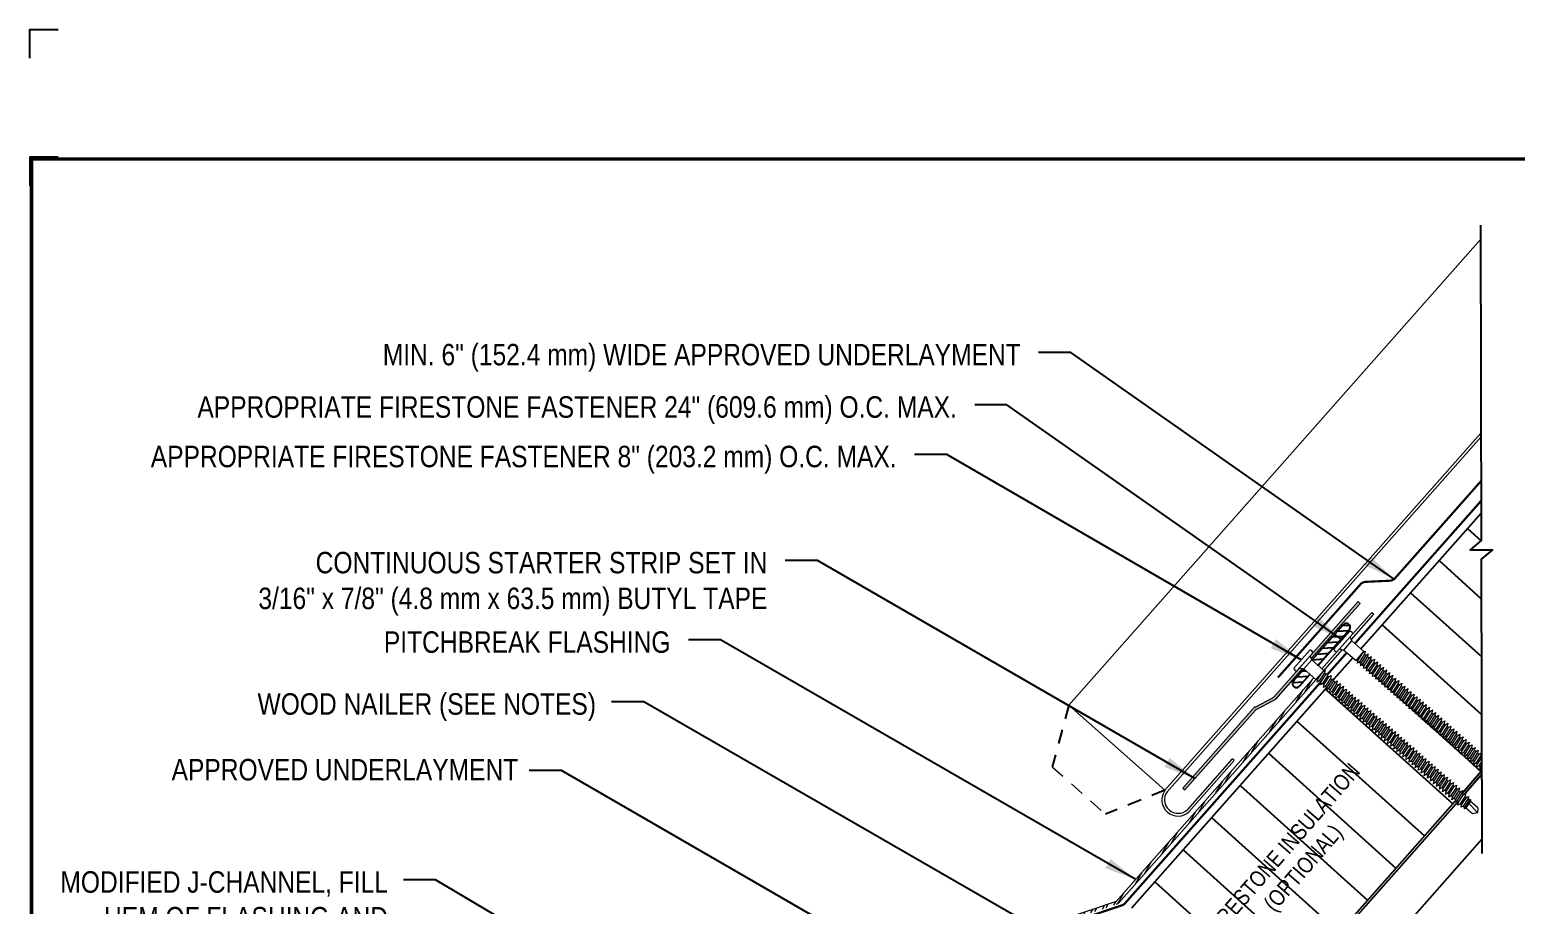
# Model space of a CAD drawing. Header units: inches. Extents: x 0 to 20, y 0 to 16.8.
# Drawn here: x 0 to 12.99, y 9.11 to 16.76 of the extents above; entities that cross this region are included whole.
import ezdxf
from ezdxf.enums import TextEntityAlignment as Align

# ---------------------------------------------------------------- set-up
doc = ezdxf.new("R2010")
doc.units = ezdxf.units.IN
doc.header["$MEASUREMENT"] = 0
doc.linetypes.add('HIDDEN', pattern=[0.375, 0.25, -0.125])
doc.linetypes.add('HIDDEN2', pattern=[0.1875, 0.125, -0.0625])
doc.layers.get('0').update_dxf_attribs({"linetype": 'CONTINUOUS'})
doc.layers.get('DEFPOINTS').update_dxf_attribs({"linetype": 'CONTINUOUS'})
doc.layers.add('FSBP-ACCESSORY-FIRESTONE', color=7, linetype='CONTINUOUS', lineweight=9)
doc.layers.add('FSBP-TRIMS', color=7, linetype='CONTINUOUS', lineweight=9)
for name, color, linetype in [('FSBP-ANNO-NOTE', 7, 'CONTINUOUS'), ('FSBP-INSULATION', 7, 'CONTINUOUS'), ('FSBP-SEALANTS', 1, 'CONTINUOUS'), ('FSBP-SUBSTRATE-GENERIC', 9, 'CONTINUOUS'), ('FSBP-TTLB-BORDER', 7, 'CONTINUOUS'), ('FSBP-TTLB-TEXT', 7, 'CONTINUOUS'), ('FSBP-UNDERLAYMENT', 7, 'HIDDEN'), ('FSBP-WALL-CURB', 9, 'CONTINUOUS'), ('FSBP-WOOD', 7, 'CONTINUOUS')]:
    doc.layers.add(name, color=color, linetype=linetype)
doc.styles.add('ARIAL', font='ARIAL.TTF')
doc.styles.add('ARIAL_BOLD', font='ariblk.TTF')
doc.styles.add('FSBP_ARIAL_NAR', font='ARIALN.TTF')
doc.styles.add('TXT', font='simplex.shx')
doc.dimstyles.new('STANDARD$7', dxfattribs={"dimscale": 1.5, "dimtxt": 0.2, "dimasz": 0.1, "dimexe": 0.1, "dimexo": 0.125, "dimgap": 0.09, "dimtad": 0, "dimdec": 3, "dimzin": 4, "dimdsep": 46, "dimtxsty": 'TXT', "dimcen": 0.09, "dimadec": 0, "dimazin": 0, "dimtfac": 1, "dimtdec": 3, "dimtofl": 0, "dimtmove": 2, "dimatfit": 3, "dimfxl": 0, "dimtolj": 1, "dimtzin": 4, "dimarcsym": 0})

# ---------------------------------------------------------------- blocks, each defined once
blk = doc.blocks.new('TTLB-UNACLAD_1')
at = {"layer": 'DEFPOINTS', "linetype": 'Continuous', "ltscale": 1.75}
blk.add_lwpolyline([(-0.016, 13.881), (-0.016, 14.131), (0.234, 14.131)], dxfattribs=at)
at = {"layer": 'DEFPOINTS', "color": 1}
blk.add_lwpolyline([(0.234, 13.016), (-0.016, 13.016), (-0.016, 12.766)], dxfattribs=at)
at = {"layer": 'FSBP-TTLB-BORDER', "const_width": 0.0312}
blk.add_lwpolyline([(20, 0), (20, 13), (0, 13), (0, 0)], dxfattribs=at)
at = {"layer": 'FSBP-TTLB-TEXT'}
for tag, height, style, p in [('MAXIMUM_WARRANTY', 0.188, 'ARIAL_BOLD', (18.04, 0.224)), ('ACCPT_SYSTEMS', 0.219, 'ARIAL', (12.494, -1.125))]:
    blk.add_attdef(tag, text='', height=height, dxfattribs=dict(at, style=style)).set_placement(p, align=Align.MIDDLE_LEFT)
for tag, height, style, p in [('DETAIL_DESCP_LINE_1', 0.219, 'ARIAL_BOLD', (10.331, -0.374)), ('ISSUE_REV_DATE', 0.219, 'ARIAL', (16.841, -0.728)), ('DETAIL_NUMBER', 0.438, 'ARIAL', (18.919, -0.893))]:
    blk.add_attdef(tag, text='', height=height, dxfattribs=dict(at, style=style)).set_placement(p, align=Align.MIDDLE_CENTER)

msp = doc.modelspace()

# ---------------------------------------------------------------- hatches: boundary and pattern name
at = {"layer": 'FSBP-INSULATION'}
h = msp.add_hatch(dxfattribs=at)
h.set_pattern_fill('ANSI31', color=256, scale=3, angle=93, style=0)
h.paths.add_polyline_path([(11.739, 10.636), (11.744, 10.659), (11.73, 10.671), (11.711, 10.658), (11.716, 10.682), (11.703, 10.694), (11.684, 10.681), (11.69, 10.706), (11.676, 10.718), (11.657, 10.705), (11.663, 10.729), (11.65, 10.741), (11.631, 10.728), (11.636, 10.753), (11.623, 10.764), (11.604, 10.752), (11.609, 10.776), (11.596, 10.788), (11.577, 10.775), (11.583, 10.8), (11.569, 10.811), (11.551, 10.799), (11.556, 10.823), (11.543, 10.835), (11.524, 10.822), (11.529, 10.846), (11.516, 10.858), (11.497, 10.845), (11.503, 10.87), (11.489, 10.882), (11.471, 10.869), (11.476, 10.893), (11.463, 10.905), (11.444, 10.892), (11.449, 10.917), (11.436, 10.928), (11.417, 10.916), (11.423, 10.94), (11.409, 10.952), (11.39, 10.939), (11.396, 10.963), (11.383, 10.975), (11.364, 10.962), (11.369, 10.987), (11.356, 10.999), (11.337, 10.986), (11.342, 11.01), (11.341, 11.011), (9.632, 9.079), (10.755, 8.085), (12.462, 10.014), (12.465, 10.028), (12.452, 10.04), (12.433, 10.027), (12.438, 10.052), (12.425, 10.064), (12.406, 10.051), (12.411, 10.075), (12.398, 10.087), (12.379, 10.074), (12.385, 10.099), (12.371, 10.11), (12.353, 10.098), (12.358, 10.122), (12.345, 10.134), (12.326, 10.121), (12.331, 10.145), (12.318, 10.157), (12.299, 10.144), (12.305, 10.169), (12.291, 10.181), (12.273, 10.168), (12.278, 10.192), (12.265, 10.204), (12.246, 10.191), (12.251, 10.216), (12.238, 10.227), (12.219, 10.215), (12.225, 10.239), (12.211, 10.251), (12.192, 10.238), (12.198, 10.263), (12.185, 10.274), (12.166, 10.262), (12.171, 10.286), (12.158, 10.298), (12.139, 10.285), (12.144, 10.309), (12.131, 10.321), (12.112, 10.308), (12.118, 10.333), (12.104, 10.345), (12.086, 10.332), (12.091, 10.356), (12.078, 10.368), (12.059, 10.355), (12.064, 10.38), (12.051, 10.391), (12.032, 10.379), (12.038, 10.403), (12.024, 10.415), (12.006, 10.402), (12.011, 10.426), (11.998, 10.438), (11.979, 10.425), (11.984, 10.45), (11.971, 10.462), (11.952, 10.449), (11.958, 10.473), (11.944, 10.485), (11.925, 10.472), (11.931, 10.497), (11.918, 10.508), (11.899, 10.496), (11.904, 10.52), (11.891, 10.532), (11.872, 10.519), (11.877, 10.544), (11.864, 10.555), (11.845, 10.543), (11.851, 10.567), (11.837, 10.579), (11.819, 10.566), (11.824, 10.59), (11.811, 10.602), (11.792, 10.589), (11.797, 10.614), (11.784, 10.626), (11.765, 10.613), (11.771, 10.637), (11.757, 10.649)])
h.paths.add_polyline_path([(12.008, 10.871), (12.013, 10.896), (12, 10.907), (11.981, 10.895), (11.987, 10.919), (11.973, 10.931), (11.955, 10.918), (11.96, 10.942), (11.947, 10.954), (11.928, 10.941), (11.933, 10.966), (11.92, 10.978), (11.901, 10.965), (11.907, 10.989), (11.893, 11.001), (11.875, 10.988), (11.88, 11.013), (11.867, 11.024), (11.848, 11.012), (11.853, 11.036), (11.84, 11.048), (11.821, 11.035), (11.827, 11.06), (11.813, 11.071), (11.794, 11.059), (11.8, 11.083), (11.787, 11.095), (11.768, 11.082), (11.773, 11.106), (11.76, 11.118), (11.741, 11.105), (11.746, 11.13), (11.733, 11.141), (11.714, 11.129), (11.72, 11.153), (11.706, 11.165), (11.688, 11.152), (11.693, 11.177), (11.68, 11.188), (11.661, 11.176), (11.666, 11.2), (11.653, 11.212), (11.634, 11.199), (11.64, 11.223), (11.626, 11.235), (11.608, 11.222), (11.613, 11.247), (11.596, 11.244), (11.569, 11.268), (11.403, 11.081), (11.399, 11.066), (11.413, 11.054), (11.432, 11.067), (11.426, 11.042), (11.44, 11.03), (11.458, 11.043), (11.453, 11.019), (11.466, 11.007), (11.485, 11.02), (11.48, 10.995), (11.493, 10.984), (11.512, 10.996), (11.506, 10.972), (11.52, 10.96), (11.538, 10.973), (11.533, 10.948), (11.546, 10.937), (11.565, 10.949), (11.56, 10.925), (11.573, 10.913), (11.592, 10.926), (11.586, 10.902), (11.6, 10.89), (11.619, 10.903), (11.613, 10.878), (11.626, 10.866), (11.645, 10.879), (11.64, 10.855), (11.653, 10.843), (11.672, 10.856), (11.666, 10.831), (11.68, 10.82), (11.699, 10.832), (11.693, 10.808), (11.707, 10.796), (11.725, 10.809), (11.72, 10.785), (11.733, 10.773), (11.752, 10.786), (11.747, 10.761), (11.76, 10.749), (11.779, 10.762), (11.773, 10.738), (11.786, 10.726), (11.806, 10.74), (11.801, 10.716), (11.814, 10.704), (11.833, 10.717), (11.828, 10.692), (11.841, 10.681), (11.86, 10.693), (11.854, 10.669), (11.868, 10.657), (11.887, 10.67), (11.881, 10.646), (11.894, 10.634), (11.913, 10.647), (11.908, 10.622), (11.921, 10.61), (11.94, 10.623), (11.934, 10.599), (11.948, 10.587), (11.967, 10.6), (11.961, 10.575), (11.975, 10.564), (11.993, 10.576), (11.988, 10.552), (12.001, 10.54), (12.02, 10.553), (12.015, 10.529), (12.028, 10.517), (12.047, 10.53), (12.041, 10.505), (12.055, 10.493), (12.073, 10.506), (12.068, 10.482), (12.081, 10.47), (12.1, 10.483), (12.095, 10.458), (12.108, 10.447), (12.127, 10.459), (12.121, 10.435), (12.135, 10.423), (12.154, 10.436), (12.148, 10.411), (12.161, 10.4), (12.18, 10.412), (12.175, 10.388), (12.188, 10.376), (12.207, 10.389), (12.201, 10.365), (12.215, 10.353), (12.234, 10.366), (12.228, 10.341), (12.242, 10.329), (12.26, 10.342), (12.255, 10.318), (12.268, 10.306), (12.287, 10.319), (12.282, 10.294), (12.295, 10.283), (12.314, 10.295), (12.308, 10.271), (12.322, 10.259), (12.34, 10.272), (12.335, 10.248), (12.348, 10.236), (12.367, 10.249), (12.362, 10.224), (12.375, 10.212), (12.394, 10.225), (12.388, 10.201), (12.402, 10.189), (12.421, 10.202), (12.415, 10.177), (12.428, 10.166), (12.447, 10.178), (12.442, 10.154), (12.455, 10.142), (12.474, 10.155), (12.468, 10.13), (12.482, 10.119), (12.501, 10.131), (12.495, 10.107), (12.509, 10.095), (12.527, 10.108), (12.522, 10.084), (12.523, 10.083), (12.694, 10.277), (12.694, 10.299), (12.677, 10.287), (12.682, 10.312), (12.669, 10.323), (12.65, 10.311), (12.655, 10.335), (12.642, 10.347), (12.623, 10.334), (12.629, 10.359), (12.615, 10.37), (12.596, 10.358), (12.602, 10.382), (12.589, 10.394), (12.57, 10.381), (12.575, 10.405), (12.562, 10.417), (12.543, 10.404), (12.549, 10.429), (12.535, 10.441), (12.516, 10.428), (12.522, 10.452), (12.508, 10.464), (12.49, 10.451), (12.495, 10.476), (12.482, 10.487), (12.463, 10.475), (12.468, 10.499), (12.455, 10.511), (12.436, 10.498), (12.442, 10.523), (12.428, 10.534), (12.41, 10.521), (12.415, 10.546), (12.402, 10.558), (12.383, 10.545), (12.388, 10.569), (12.375, 10.581), (12.356, 10.568), (12.362, 10.593), (12.348, 10.604), (12.329, 10.592), (12.335, 10.616), (12.322, 10.628), (12.303, 10.615), (12.308, 10.64), (12.295, 10.651), (12.276, 10.639), (12.282, 10.663), (12.268, 10.675), (12.249, 10.662), (12.255, 10.686), (12.241, 10.698), (12.223, 10.685), (12.228, 10.71), (12.215, 10.722), (12.196, 10.709), (12.201, 10.733), (12.188, 10.745), (12.169, 10.732), (12.175, 10.757), (12.161, 10.768), (12.143, 10.756), (12.148, 10.78), (12.135, 10.792), (12.116, 10.779), (12.121, 10.804), (12.108, 10.815), (12.089, 10.802), (12.094, 10.825), (12.08, 10.837), (12.061, 10.824), (12.067, 10.849), (12.054, 10.86), (12.035, 10.848), (12.04, 10.872), (12.027, 10.884)])
h.paths.add_polyline_path([(12.69, 12.132), (12.788, 12.213), (12.593, 12.213), (12.69, 12.294), (12.69, 12.535), (11.756, 11.48), (11.638, 11.347), (11.668, 11.321), (11.675, 11.327), (11.67, 11.302), (11.683, 11.29), (11.702, 11.303), (11.697, 11.279), (11.71, 11.267), (11.729, 11.28), (11.723, 11.255), (11.737, 11.244), (11.756, 11.256), (11.75, 11.232), (11.763, 11.22), (11.782, 11.233), (11.777, 11.208), (11.79, 11.197), (11.809, 11.209), (11.804, 11.185), (11.817, 11.173), (11.836, 11.186), (11.83, 11.162), (11.844, 11.15), (11.862, 11.163), (11.857, 11.138), (11.87, 11.126), (11.889, 11.139), (11.884, 11.115), (11.897, 11.103), (11.916, 11.116), (11.91, 11.091), (11.924, 11.08), (11.942, 11.092), (11.937, 11.068), (11.95, 11.056), (11.969, 11.069), (11.964, 11.044), (11.977, 11.033), (11.996, 11.046), (11.99, 11.021), (12.004, 11.009), (12.023, 11.022), (12.017, 10.998), (12.03, 10.986), (12.049, 10.999), (12.044, 10.974), (12.057, 10.963), (12.076, 10.975), (12.071, 10.951), (12.084, 10.939), (12.103, 10.952), (12.097, 10.927), (12.111, 10.916), (12.129, 10.928), (12.124, 10.904), (12.137, 10.893), (12.157, 10.907), (12.152, 10.882), (12.165, 10.87), (12.184, 10.883), (12.178, 10.859), (12.192, 10.847), (12.21, 10.86), (12.205, 10.835), (12.218, 10.824), (12.237, 10.836), (12.232, 10.812), (12.245, 10.8), (12.264, 10.813), (12.258, 10.788), (12.272, 10.777), (12.291, 10.79), (12.285, 10.765), (12.298, 10.753), (12.317, 10.766), (12.312, 10.742), (12.325, 10.73), (12.344, 10.743), (12.339, 10.718), (12.352, 10.707), (12.371, 10.719), (12.365, 10.695), (12.379, 10.683), (12.397, 10.696), (12.392, 10.671), (12.405, 10.66), (12.424, 10.672), (12.419, 10.648), (12.432, 10.636), (12.451, 10.649), (12.445, 10.625), (12.459, 10.613), (12.477, 10.626), (12.472, 10.601), (12.485, 10.589), (12.504, 10.602), (12.499, 10.578), (12.512, 10.566), (12.531, 10.579), (12.525, 10.554), (12.539, 10.543), (12.558, 10.555), (12.552, 10.531), (12.565, 10.519), (12.584, 10.532), (12.579, 10.507), (12.592, 10.496), (12.611, 10.509), (12.606, 10.484), (12.619, 10.472), (12.638, 10.485), (12.632, 10.461), (12.646, 10.449), (12.664, 10.462), (12.659, 10.437), (12.672, 10.426), (12.694, 10.44)])
h.paths.add_polyline_path([(10.226, 8.91), (11.523, 10.402), (11.894, 10.08), (10.597, 8.588)], flags=24)
at = {"layer": 'FSBP-SEALANTS'}
h = msp.add_hatch(dxfattribs=at)
h.set_pattern_fill('ANSI31', color=256, scale=0.375, angle=138.5, style=0)
edge = h.paths.add_edge_path()
edge.add_line((11.192, 11.123), (11.14, 11.17))
edge.add_line((11.14, 11.17), (11.048, 11.067))
edge.add_arc((11.075, 11.043), 0.0352, 138.5, 318.5)
edge.add_line((11.101, 11.02), (11.192, 11.123))
edge = h.paths.add_edge_path()
edge.add_line((11.21, 11.249), (11.262, 11.202))
edge.add_line((11.262, 11.202), (11.536, 11.512))
edge.add_arc((11.51, 11.535), 0.0352, 318.5, 498.5)
edge.add_line((11.483, 11.558), (11.21, 11.249))
at = {"layer": 'FSBP-TRIMS'}
h = msp.add_hatch(color=256, dxfattribs=at)
h.paths.add_polyline_path([(11.195, 11.286), (11.204, 11.262), (11.632, 11.745), (11.615, 11.761)])
edge = h.paths.add_edge_path()
edge.add_line((11.127, 11.174), (11.101, 11.181))
edge.add_line((11.101, 11.181), (10.873, 10.923))
edge.add_arc((10.856, 10.939), 0.0234, 297.2728, 318.5, ccw=False)
edge.add_line((10.867, 10.918), (10.713, 10.838))
edge.add_arc((10.734, 10.797), 0.0469, 117.2728, 138.5)
edge.add_line((10.699, 10.828), (10.082, 10.13))
edge.add_line((10.082, 10.13), (10.099, 10.114))
edge.add_line((10.099, 10.114), (10.717, 10.812))
edge.add_arc((10.734, 10.797), 0.0234, 117.2728, 138.5, ccw=False)
edge.add_line((10.724, 10.818), (10.877, 10.897))
edge.add_arc((10.856, 10.939), 0.0469, 297.2728, 318.5)
edge.add_line((10.891, 10.907), (11.127, 11.174))
h = msp.add_hatch(dxfattribs=at)
h.set_pattern_fill('ANSI32', color=256, scale=0.1875, angle=15, style=0)
h.paths.add_polyline_path([(9.502, 9.113, 0.131829), (9.522, 9.127), (11.245, 11.077), (11.227, 11.093), (9.5, 9.137), (4.925, 7.606, 1), (4.962, 7.495), (5.628, 7.718), (5.621, 7.741), (4.954, 7.517, -1), (4.932, 7.584)])

# ---------------------------------------------------------------- linework, layer by layer
at = {"layer": 'FSBP-ACCESSORY-FIRESTONE'}
for p, q in [((11.615, 11.761), (11.632, 11.745)), ((11.56, 11.416), (11.545, 11.453)), ((11.452, 11.347), (11.49, 11.337)), ((11.49, 11.337), (11.56, 11.416)), ((11.49, 11.337), (11.596, 11.244)), ((11.56, 11.416), (11.665, 11.324)), ((11.67, 11.302), (11.683, 11.29)), ((11.101, 11.181), (11.139, 11.171)), ((11.139, 11.171), (11.209, 11.25)), ((11.139, 11.171), (11.245, 11.078)), ((11.209, 11.25), (11.194, 11.287)), ((11.209, 11.25), (11.315, 11.157)), ((11.596, 11.244), (11.613, 11.247)), ((11.626, 11.235), (11.64, 11.223)), ((11.653, 11.212), (11.666, 11.2)), ((11.68, 11.188), (11.693, 11.177)), ((11.697, 11.279), (11.71, 11.267)), ((11.723, 11.255), (11.737, 11.244)), ((11.75, 11.232), (11.763, 11.22)), ((11.777, 11.208), (11.79, 11.197)), ((11.804, 11.185), (11.817, 11.173)), ((11.804, 11.185), (11.817, 11.173)), ((11.245, 11.078), (11.262, 11.081)), ((11.276, 11.069), (11.289, 11.057)), ((11.302, 11.045), (11.316, 11.034)), ((11.319, 11.136), (11.333, 11.124)), ((11.346, 11.112), (11.359, 11.101)), ((11.373, 11.089), (11.386, 11.077)), ((11.399, 11.066), (11.413, 11.054)), ((11.426, 11.042), (11.44, 11.03)), ((11.706, 11.165), (11.72, 11.153)), ((11.733, 11.141), (11.746, 11.13)), ((11.76, 11.118), (11.773, 11.106)), ((11.76, 11.118), (11.773, 11.106)), ((11.787, 11.095), (11.8, 11.083)), ((11.813, 11.071), (11.827, 11.06)), ((11.83, 11.162), (11.844, 11.15)), ((11.84, 11.048), (11.853, 11.036)), ((11.857, 11.138), (11.87, 11.126)), ((11.884, 11.115), (11.897, 11.103)), ((11.91, 11.091), (11.924, 11.08)), ((11.937, 11.068), (11.95, 11.056)), ((11.964, 11.044), (11.977, 11.033)), ((11.329, 11.022), (11.342, 11.01)), ((11.356, 10.999), (11.369, 10.987)), ((11.383, 10.975), (11.396, 10.963)), ((11.409, 10.952), (11.423, 10.94)), ((11.409, 10.952), (11.423, 10.94)), ((11.436, 10.928), (11.449, 10.917)), ((11.453, 11.019), (11.466, 11.007)), ((11.453, 11.019), (11.466, 11.007)), ((11.48, 10.995), (11.493, 10.984)), ((11.506, 10.972), (11.52, 10.96)), ((11.533, 10.948), (11.546, 10.937)), ((11.56, 10.925), (11.573, 10.913)), ((11.867, 11.024), (11.88, 11.013)), ((11.893, 11.001), (11.907, 10.989)), ((11.92, 10.978), (11.933, 10.966)), ((11.947, 10.954), (11.96, 10.942)), ((11.973, 10.931), (11.987, 10.919)), ((11.99, 11.021), (12.004, 11.009)), ((12.017, 10.998), (12.03, 10.986)), ((12.044, 10.974), (12.057, 10.963)), ((12.071, 10.951), (12.084, 10.939)), ((12.097, 10.927), (12.111, 10.916)), ((10.699, 10.828), (10.082, 10.13)), ((10.717, 10.812), (10.099, 10.114)), ((11.463, 10.905), (11.476, 10.893)), ((11.489, 10.882), (11.503, 10.87)), ((11.516, 10.858), (11.529, 10.846)), ((11.543, 10.835), (11.556, 10.823)), ((11.569, 10.811), (11.583, 10.8)), ((11.586, 10.902), (11.6, 10.89)), ((11.596, 10.788), (11.609, 10.776)), ((11.613, 10.878), (11.626, 10.866)), ((11.64, 10.855), (11.653, 10.843)), ((11.666, 10.831), (11.68, 10.82)), ((11.693, 10.808), (11.707, 10.796)), ((11.72, 10.785), (11.733, 10.773)), ((12, 10.907), (12.013, 10.896)), ((12.027, 10.884), (12.04, 10.872)), ((12.054, 10.86), (12.067, 10.849)), ((12.08, 10.837), (12.094, 10.825)), ((12.108, 10.815), (12.121, 10.804)), ((12.124, 10.904), (12.137, 10.892)), ((12.135, 10.792), (12.148, 10.78)), ((12.152, 10.882), (12.165, 10.87)), ((12.178, 10.859), (12.192, 10.847)), ((12.205, 10.835), (12.218, 10.824)), ((12.232, 10.812), (12.245, 10.8)), ((12.258, 10.788), (12.272, 10.777)), ((11.623, 10.764), (11.636, 10.753)), ((11.65, 10.741), (11.663, 10.729)), ((11.676, 10.718), (11.69, 10.706)), ((11.703, 10.694), (11.716, 10.682)), ((11.73, 10.671), (11.743, 10.659)), ((11.747, 10.761), (11.76, 10.749)), ((11.773, 10.738), (11.787, 10.726)), ((11.801, 10.716), (11.814, 10.704)), ((11.828, 10.692), (11.841, 10.681)), ((11.854, 10.669), (11.868, 10.657)), ((12.161, 10.768), (12.175, 10.757)), ((12.188, 10.745), (12.201, 10.733)), ((12.215, 10.722), (12.228, 10.71)), ((12.241, 10.698), (12.255, 10.686)), ((12.268, 10.675), (12.282, 10.663)), ((12.285, 10.765), (12.298, 10.753)), ((12.295, 10.651), (12.308, 10.64)), ((12.312, 10.742), (12.325, 10.73)), ((12.339, 10.718), (12.352, 10.707)), ((12.365, 10.695), (12.379, 10.683)), ((12.392, 10.671), (12.405, 10.66)), ((11.757, 10.649), (11.771, 10.637)), ((11.784, 10.626), (11.797, 10.614)), ((11.811, 10.602), (11.824, 10.59)), ((11.837, 10.579), (11.851, 10.567)), ((11.864, 10.555), (11.877, 10.544)), ((11.881, 10.646), (11.894, 10.634)), ((11.891, 10.532), (11.904, 10.52)), ((11.908, 10.622), (11.921, 10.61)), ((11.934, 10.599), (11.948, 10.587)), ((11.961, 10.575), (11.975, 10.564)), ((11.988, 10.552), (12.001, 10.54)), ((12.015, 10.529), (12.028, 10.517)), ((12.322, 10.628), (12.335, 10.616)), ((12.348, 10.604), (12.362, 10.593)), ((12.375, 10.581), (12.388, 10.569)), ((12.402, 10.558), (12.415, 10.546)), ((12.419, 10.648), (12.432, 10.636)), ((12.428, 10.534), (12.442, 10.523)), ((12.445, 10.625), (12.459, 10.613)), ((12.472, 10.601), (12.485, 10.589)), ((12.499, 10.578), (12.512, 10.566)), ((12.525, 10.554), (12.539, 10.543)), ((12.552, 10.531), (12.565, 10.519)), ((11.918, 10.508), (11.931, 10.497)), ((11.944, 10.485), (11.958, 10.473)), ((11.971, 10.462), (11.984, 10.45)), ((11.998, 10.438), (12.011, 10.426)), ((12.024, 10.415), (12.038, 10.403)), ((12.041, 10.505), (12.055, 10.493)), ((12.051, 10.391), (12.064, 10.38)), ((12.068, 10.482), (12.081, 10.47)), ((12.095, 10.458), (12.108, 10.447)), ((12.121, 10.435), (12.135, 10.423)), ((12.148, 10.411), (12.161, 10.4)), ((12.455, 10.511), (12.468, 10.499)), ((12.482, 10.487), (12.495, 10.476)), ((12.508, 10.464), (12.522, 10.452)), ((12.535, 10.441), (12.549, 10.429)), ((12.562, 10.417), (12.575, 10.405)), ((12.579, 10.507), (12.592, 10.496)), ((12.589, 10.394), (12.602, 10.382)), ((12.606, 10.484), (12.619, 10.472)), ((12.632, 10.461), (12.646, 10.449)), ((12.659, 10.437), (12.672, 10.426)), ((12.686, 10.414), (12.694, 10.407)), ((12.078, 10.368), (12.091, 10.356)), ((12.104, 10.345), (12.118, 10.333)), ((12.131, 10.321), (12.144, 10.309)), ((12.158, 10.298), (12.171, 10.286)), ((12.175, 10.388), (12.188, 10.376)), ((12.185, 10.274), (12.198, 10.263)), ((12.201, 10.365), (12.215, 10.353)), ((12.228, 10.341), (12.242, 10.329)), ((12.255, 10.318), (12.268, 10.306)), ((12.282, 10.294), (12.295, 10.283)), ((12.308, 10.271), (12.322, 10.259)), ((12.615, 10.37), (12.629, 10.359)), ((12.642, 10.347), (12.655, 10.335)), ((12.669, 10.323), (12.682, 10.312)), ((12.211, 10.251), (12.225, 10.239)), ((12.238, 10.227), (12.251, 10.216)), ((12.265, 10.204), (12.278, 10.192)), ((12.291, 10.181), (12.305, 10.169)), ((12.318, 10.157), (12.331, 10.145)), ((12.335, 10.248), (12.348, 10.236)), ((12.345, 10.134), (12.358, 10.122)), ((12.362, 10.224), (12.375, 10.212)), ((12.388, 10.201), (12.402, 10.189)), ((12.415, 10.177), (12.428, 10.166)), ((12.442, 10.154), (12.455, 10.142)), ((12.371, 10.11), (12.385, 10.099)), ((12.398, 10.087), (12.411, 10.075)), ((12.425, 10.064), (12.438, 10.052)), ((12.452, 10.04), (12.465, 10.028)), ((12.468, 10.13), (12.482, 10.119)), ((12.478, 10.017), (12.492, 10.005)), ((12.495, 10.107), (12.509, 10.095)), ((12.522, 10.084), (12.535, 10.072)), ((12.549, 10.06), (12.562, 10.048)), ((12.575, 10.037), (12.589, 10.025)), ((12.66, 9.957), (12.593, 10.015)), ((12.505, 9.993), (12.518, 9.982)), ((12.532, 9.97), (12.545, 9.958)), ((12.614, 9.904), (12.554, 9.956)), ((12.657, 9.913), (12.581, 9.997)), ((12.657, 9.913), (12.614, 9.904)), ((12.66, 9.957), (12.657, 9.913))]:
    msp.add_line(p, q, dxfattribs=at)
for points in [[(11.568, 11.479, 0.375321), (11.542, 11.502), (11.542, 11.502), (11.402, 11.344), (11.402, 11.344, 0.375321), (11.429, 11.321)], [(11.217, 11.313, 0.375321), (11.191, 11.336), (11.191, 11.336), (11.052, 11.178), (11.052, 11.178, 0.375321), (11.078, 11.154)]]:
    msp.add_lwpolyline(points, format="xyb", close=True, dxfattribs=at)
for points in [[(11.596, 11.244), (11.665, 11.324)], [(11.245, 11.078), (11.315, 11.157)], [(12.694, 10.362), (12.669, 10.323), (12.65, 10.311), (12.655, 10.335), (12.694, 10.394)], [(12.694, 10.299), (12.677, 10.287), (12.682, 10.312), (12.694, 10.33)]]:
    msp.add_lwpolyline(points, dxfattribs=at)
for points in [[(11.608, 11.222), (11.613, 11.247), (11.657, 11.314), (11.675, 11.327), (11.67, 11.302), (11.626, 11.235)], [(11.634, 11.199), (11.64, 11.223), (11.683, 11.29), (11.702, 11.303), (11.697, 11.279), (11.653, 11.212)], [(11.661, 11.176), (11.666, 11.2), (11.71, 11.267), (11.729, 11.28), (11.723, 11.255), (11.68, 11.188)], [(11.688, 11.152), (11.693, 11.177), (11.737, 11.244), (11.756, 11.256), (11.75, 11.232), (11.706, 11.165)], [(11.714, 11.129), (11.72, 11.153), (11.763, 11.22), (11.782, 11.233), (11.777, 11.208), (11.733, 11.141)], [(11.741, 11.105), (11.746, 11.13), (11.79, 11.197), (11.809, 11.209), (11.804, 11.185), (11.76, 11.118)], [(11.741, 11.105), (11.746, 11.13), (11.79, 11.197), (11.809, 11.209), (11.804, 11.185), (11.76, 11.118)], [(11.768, 11.082), (11.773, 11.106), (11.817, 11.173), (11.836, 11.186), (11.83, 11.162), (11.787, 11.095)], [(11.257, 11.056), (11.262, 11.081), (11.306, 11.147), (11.325, 11.16), (11.319, 11.136), (11.276, 11.069)], [(11.284, 11.033), (11.289, 11.057), (11.333, 11.124), (11.352, 11.137), (11.346, 11.112), (11.302, 11.045)], [(11.31, 11.009), (11.316, 11.034), (11.359, 11.101), (11.378, 11.113), (11.373, 11.089), (11.329, 11.022)], [(11.337, 10.986), (11.342, 11.01), (11.386, 11.077), (11.405, 11.09), (11.399, 11.066), (11.356, 10.999)], [(11.364, 10.962), (11.369, 10.987), (11.413, 11.054), (11.432, 11.067), (11.426, 11.042), (11.383, 10.975)], [(11.39, 10.939), (11.396, 10.963), (11.44, 11.03), (11.458, 11.043), (11.453, 11.019), (11.409, 10.952)], [(11.39, 10.939), (11.396, 10.963), (11.44, 11.03), (11.458, 11.043), (11.453, 11.019), (11.409, 10.952)], [(11.794, 11.059), (11.8, 11.083), (11.844, 11.15), (11.862, 11.163), (11.857, 11.138), (11.813, 11.071)], [(11.821, 11.035), (11.827, 11.06), (11.87, 11.126), (11.889, 11.139), (11.884, 11.115), (11.84, 11.048)], [(11.848, 11.012), (11.853, 11.036), (11.897, 11.103), (11.916, 11.116), (11.91, 11.091), (11.867, 11.024)], [(11.875, 10.988), (11.88, 11.013), (11.924, 11.08), (11.942, 11.092), (11.937, 11.068), (11.893, 11.001)], [(11.901, 10.965), (11.907, 10.989), (11.95, 11.056), (11.969, 11.069), (11.964, 11.044), (11.92, 10.978)], [(11.928, 10.941), (11.933, 10.966), (11.977, 11.033), (11.996, 11.046), (11.99, 11.021), (11.947, 10.954)], [(11.417, 10.916), (11.423, 10.94), (11.466, 11.007), (11.485, 11.02), (11.48, 10.995), (11.436, 10.928)], [(11.444, 10.892), (11.449, 10.917), (11.493, 10.984), (11.512, 10.996), (11.506, 10.972), (11.463, 10.905)], [(11.471, 10.869), (11.476, 10.893), (11.52, 10.96), (11.538, 10.973), (11.533, 10.948), (11.489, 10.882)], [(11.497, 10.845), (11.503, 10.87), (11.546, 10.937), (11.565, 10.949), (11.56, 10.925), (11.516, 10.858)], [(11.524, 10.822), (11.529, 10.846), (11.573, 10.913), (11.592, 10.926), (11.586, 10.902), (11.543, 10.835)], [(11.955, 10.918), (11.96, 10.942), (12.004, 11.009), (12.023, 11.022), (12.017, 10.998), (11.973, 10.931)], [(11.981, 10.895), (11.987, 10.919), (12.03, 10.986), (12.049, 10.999), (12.044, 10.974), (12, 10.907)], [(12.008, 10.871), (12.013, 10.896), (12.057, 10.963), (12.076, 10.975), (12.071, 10.951), (12.027, 10.884)], [(12.035, 10.848), (12.04, 10.872), (12.084, 10.939), (12.103, 10.952), (12.097, 10.927), (12.054, 10.86)], [(12.061, 10.824), (12.067, 10.849), (12.111, 10.916), (12.129, 10.928), (12.124, 10.904), (12.08, 10.837)], [(11.551, 10.799), (11.556, 10.823), (11.6, 10.89), (11.619, 10.903), (11.613, 10.878), (11.569, 10.811)], [(11.577, 10.775), (11.583, 10.8), (11.626, 10.866), (11.645, 10.879), (11.64, 10.855), (11.596, 10.788)], [(11.604, 10.752), (11.609, 10.776), (11.653, 10.843), (11.672, 10.856), (11.666, 10.831), (11.623, 10.764)], [(11.631, 10.728), (11.636, 10.753), (11.68, 10.82), (11.699, 10.832), (11.693, 10.808), (11.65, 10.741)], [(11.657, 10.705), (11.663, 10.729), (11.707, 10.796), (11.725, 10.809), (11.72, 10.785), (11.676, 10.718)], [(11.684, 10.681), (11.69, 10.706), (11.733, 10.773), (11.752, 10.786), (11.747, 10.761), (11.703, 10.694)], [(12.089, 10.802), (12.095, 10.827), (12.138, 10.894), (12.157, 10.907), (12.152, 10.882), (12.108, 10.815)], [(12.116, 10.779), (12.121, 10.804), (12.165, 10.87), (12.184, 10.883), (12.178, 10.859), (12.135, 10.792)], [(12.143, 10.756), (12.148, 10.78), (12.192, 10.847), (12.21, 10.86), (12.205, 10.835), (12.161, 10.768)], [(12.169, 10.732), (12.175, 10.757), (12.218, 10.824), (12.237, 10.836), (12.232, 10.812), (12.188, 10.745)], [(12.196, 10.709), (12.201, 10.733), (12.245, 10.8), (12.264, 10.813), (12.258, 10.788), (12.215, 10.722)], [(12.223, 10.685), (12.228, 10.71), (12.272, 10.777), (12.291, 10.79), (12.285, 10.765), (12.241, 10.698)], [(11.711, 10.658), (11.716, 10.682), (11.76, 10.749), (11.779, 10.762), (11.773, 10.738), (11.73, 10.671)], [(11.739, 10.636), (11.744, 10.661), (11.788, 10.728), (11.806, 10.74), (11.801, 10.716), (11.757, 10.649)], [(11.765, 10.613), (11.771, 10.637), (11.814, 10.704), (11.833, 10.717), (11.828, 10.692), (11.784, 10.626)], [(11.792, 10.589), (11.797, 10.614), (11.841, 10.681), (11.86, 10.693), (11.854, 10.669), (11.811, 10.602)], [(11.819, 10.566), (11.824, 10.59), (11.868, 10.657), (11.887, 10.67), (11.881, 10.646), (11.837, 10.579)], [(12.249, 10.662), (12.255, 10.686), (12.298, 10.753), (12.317, 10.766), (12.312, 10.742), (12.268, 10.675)], [(12.276, 10.639), (12.282, 10.663), (12.325, 10.73), (12.344, 10.743), (12.339, 10.718), (12.295, 10.651)], [(12.303, 10.615), (12.308, 10.64), (12.352, 10.707), (12.371, 10.719), (12.365, 10.695), (12.322, 10.628)], [(12.329, 10.592), (12.335, 10.616), (12.379, 10.683), (12.397, 10.696), (12.392, 10.671), (12.348, 10.604)], [(12.356, 10.568), (12.362, 10.593), (12.405, 10.66), (12.424, 10.672), (12.419, 10.648), (12.375, 10.581)], [(11.845, 10.543), (11.851, 10.567), (11.894, 10.634), (11.913, 10.647), (11.908, 10.622), (11.864, 10.555)], [(11.872, 10.519), (11.877, 10.544), (11.921, 10.61), (11.94, 10.623), (11.934, 10.599), (11.891, 10.532)], [(11.899, 10.496), (11.904, 10.52), (11.948, 10.587), (11.967, 10.6), (11.961, 10.575), (11.918, 10.508)], [(11.925, 10.472), (11.931, 10.497), (11.975, 10.564), (11.993, 10.576), (11.988, 10.552), (11.944, 10.485)], [(11.952, 10.449), (11.958, 10.473), (12.001, 10.54), (12.02, 10.553), (12.015, 10.529), (11.971, 10.462)], [(11.979, 10.425), (11.984, 10.45), (12.028, 10.517), (12.047, 10.53), (12.041, 10.505), (11.998, 10.438)], [(12.383, 10.545), (12.388, 10.569), (12.432, 10.636), (12.451, 10.649), (12.445, 10.625), (12.402, 10.558)], [(12.41, 10.521), (12.415, 10.546), (12.459, 10.613), (12.477, 10.626), (12.472, 10.601), (12.428, 10.534)], [(12.436, 10.498), (12.442, 10.523), (12.485, 10.589), (12.504, 10.602), (12.499, 10.578), (12.455, 10.511)], [(12.463, 10.475), (12.468, 10.499), (12.512, 10.566), (12.531, 10.579), (12.525, 10.554), (12.482, 10.487)], [(12.49, 10.451), (12.495, 10.476), (12.539, 10.543), (12.558, 10.555), (12.552, 10.531), (12.508, 10.464)], [(12.516, 10.428), (12.522, 10.452), (12.565, 10.519), (12.584, 10.532), (12.579, 10.507), (12.535, 10.441)], [(12.006, 10.402), (12.011, 10.426), (12.055, 10.493), (12.073, 10.506), (12.068, 10.482), (12.024, 10.415)], [(12.032, 10.379), (12.038, 10.403), (12.081, 10.47), (12.1, 10.483), (12.095, 10.458), (12.051, 10.391)], [(12.059, 10.355), (12.064, 10.38), (12.108, 10.447), (12.127, 10.459), (12.121, 10.435), (12.078, 10.368)], [(12.086, 10.332), (12.091, 10.356), (12.135, 10.423), (12.154, 10.436), (12.148, 10.411), (12.104, 10.345)], [(12.112, 10.308), (12.118, 10.333), (12.161, 10.4), (12.18, 10.412), (12.175, 10.388), (12.131, 10.321)], [(12.543, 10.404), (12.549, 10.429), (12.592, 10.496), (12.611, 10.509), (12.606, 10.484), (12.562, 10.417)], [(12.57, 10.381), (12.575, 10.405), (12.619, 10.472), (12.638, 10.485), (12.632, 10.461), (12.589, 10.394)], [(12.596, 10.358), (12.602, 10.382), (12.646, 10.449), (12.664, 10.462), (12.659, 10.437), (12.615, 10.37)], [(12.623, 10.334), (12.629, 10.359), (12.672, 10.426), (12.691, 10.438), (12.686, 10.414), (12.642, 10.347)], [(12.139, 10.285), (12.144, 10.309), (12.188, 10.376), (12.207, 10.389), (12.201, 10.365), (12.158, 10.298)], [(12.166, 10.262), (12.171, 10.286), (12.215, 10.353), (12.234, 10.366), (12.228, 10.341), (12.185, 10.274)], [(12.192, 10.238), (12.198, 10.263), (12.242, 10.329), (12.26, 10.342), (12.255, 10.318), (12.211, 10.251)], [(12.219, 10.215), (12.225, 10.239), (12.268, 10.306), (12.287, 10.319), (12.282, 10.294), (12.238, 10.227)], [(12.246, 10.191), (12.251, 10.216), (12.295, 10.283), (12.314, 10.295), (12.308, 10.271), (12.265, 10.204)], [(12.273, 10.168), (12.278, 10.192), (12.322, 10.259), (12.34, 10.272), (12.335, 10.248), (12.291, 10.181)], [(12.299, 10.144), (12.305, 10.169), (12.348, 10.236), (12.367, 10.249), (12.362, 10.224), (12.318, 10.157)], [(12.326, 10.121), (12.331, 10.145), (12.375, 10.212), (12.394, 10.225), (12.388, 10.201), (12.345, 10.134)], [(12.353, 10.098), (12.358, 10.122), (12.402, 10.189), (12.421, 10.202), (12.415, 10.177), (12.371, 10.11)], [(12.379, 10.074), (12.385, 10.099), (12.428, 10.166), (12.447, 10.178), (12.442, 10.154), (12.398, 10.087)], [(12.406, 10.051), (12.411, 10.075), (12.455, 10.142), (12.474, 10.155), (12.468, 10.13), (12.425, 10.064)], [(12.433, 10.027), (12.438, 10.052), (12.482, 10.119), (12.501, 10.131), (12.495, 10.107), (12.452, 10.04)], [(12.459, 10.004), (12.465, 10.028), (12.509, 10.095), (12.527, 10.108), (12.522, 10.084), (12.478, 10.017)], [(12.486, 9.981), (12.492, 10.005), (12.535, 10.072), (12.554, 10.085), (12.549, 10.06), (12.505, 9.993)], [(12.516, 9.962), (12.518, 9.982), (12.562, 10.048), (12.578, 10.057), (12.575, 10.037), (12.532, 9.97)], [(12.544, 9.948), (12.545, 9.958), (12.589, 10.025), (12.597, 10.029), (12.595, 10.019), (12.552, 9.952)]]:
    msp.add_lwpolyline(points, close=True, dxfattribs=at)
at = {"layer": 'FSBP-INSULATION'}
for p, q in [((12.69, 12.535), (11.756, 11.48)), ((11.34, 11.01), (9.632, 9.079)), ((12.694, 10.277), (12.523, 10.083)), ((12.462, 10.014), (10.755, 8.085))]:
    msp.add_line(p, q, dxfattribs=at)
at = {"layer": 'FSBP-SEALANTS'}
for p, q in [((11.21, 11.249), (11.483, 11.558)), ((11.262, 11.202), (11.536, 11.512)), ((11.048, 11.067), (11.14, 11.17)), ((11.101, 11.02), (11.192, 11.123))]:
    msp.add_line(p, q, dxfattribs=at)
for centre, start, end in [((11.51, 11.535), 318.5, 138.5), ((11.075, 11.043), 138.5, 318.5)]:
    msp.add_arc(centre, 0.0352, start, end, dxfattribs=at)
at = {"layer": 'FSBP-SUBSTRATE-GENERIC'}
for p, q in [((12.694, 10.246), (12.547, 10.08)), ((12.485, 10.01), (8.761, 5.801)), ((12.695, 9.682), (8.976, 5.477))]:
    msp.add_line(p, q, dxfattribs=at)
at = {"layer": 'FSBP-TRIMS'}
for p, q in [((12.685, 14.927), (9.084, 10.856)), ((12.688, 13.233), (9.925, 10.11)), ((12.688, 13.199), (9.944, 10.097)), ((11.615, 11.761), (10.873, 10.923)), ((11.632, 11.745), (11.204, 11.262)), ((11.545, 11.452), (11.733, 11.664)), ((11.555, 11.428), (11.75, 11.649)), ((11.733, 11.664), (11.75, 11.649)), ((11.733, 11.664), (11.75, 11.649)), ((11.297, 11.172), (11.452, 11.347)), ((11.305, 11.145), (11.477, 11.34)), ((11.127, 11.174), (10.891, 10.907)), ((9.5, 9.137), (11.227, 11.093)), ((9.522, 9.127), (11.245, 11.077)), ((10.713, 10.838), (10.867, 10.918)), ((9.084, 10.856), (9.925, 10.11)), ((10.724, 10.818), (10.877, 10.897)), ((10.514, 10.385), (10.121, 9.941)), ((10.531, 10.371), (10.138, 9.926)), ((10.531, 10.371), (10.514, 10.386)), ((10.082, 10.13), (10.099, 10.114)), ((9.5, 9.137), (4.925, 7.606))]:
    msp.add_line(p, q, dxfattribs=at)
at = {"layer": 'FSBP-TRIMS', "linetype": 'HIDDEN2'}
msp.add_line((8.939, 10.316), (9.406, 9.901), dxfattribs=at)
at = {"layer": 'FSBP-TRIMS'}
for centre, radius, start, end in [((10.856, 10.939), 0.0234, 297.2728, 318.5), ((10.734, 10.797), 0.0469, 117.2728, 138.5), ((10.734, 10.797), 0.0234, 117.2728, 138.5), ((10.856, 10.939), 0.0469, 297.2728, 318.5), ((10.039, 10.026), 0.141, 143.792, 314.6505), ((10.04, 10.028), 0.119, 143.9225, 313.0434), ((9.487, 9.158), 0.0469, 288.5015, 318.5413)]:
    msp.add_arc(centre, radius, start, end, dxfattribs=at)
at = {"layer": 'FSBP-UNDERLAYMENT', "linetype": 'HIDDEN', "const_width": 0.0187}
for points in [[(12.689, 12.815), (11.936, 11.964, -0.202431), (11.892, 11.943), (11.679, 11.933, 0.202431), (11.635, 11.912), (10.913, 11.096)], [(11.288, 11.057), (9.576, 9.122, -0.131646), (9.549, 9.104), (7.307, 8.354)]]:
    msp.add_lwpolyline(points, format="xyb", dxfattribs=at)
for points in [[(12.689, 12.641), (11.585, 11.393)], [(11.515, 11.314), (11.349, 11.127)]]:
    msp.add_lwpolyline(points, dxfattribs=at)
at = {"layer": 'FSBP-WALL-CURB'}
msp.add_lwpolyline([(12.685, 15.051), (12.69, 12.294), (12.593, 12.213), (12.788, 12.213), (12.69, 12.132), (12.695, 9.557)], dxfattribs=at)
at = {"layer": 'FSBP-WOOD'}
for p, q in [((11.756, 11.48), (11.638, 11.347)), ((11.568, 11.268), (11.403, 11.081))]:
    msp.add_line(p, q, dxfattribs=at)
at = {"layer": 'FSBP-WOOD', "linetype": 'HIDDEN2'}
for p, q in [((9.084, 10.856), (8.939, 10.316)), ((9.925, 10.11), (9.406, 9.901))]:
    msp.add_line(p, q, dxfattribs=at)

# ---------------------------------------------------------------- block references
msp.add_blockref('TTLB-UNACLAD_1', (0.016, 2.631))

# ---------------------------------------------------------------- texts
at = {"layer": 'FSBP-ANNO-NOTE', "char_height": 0.1875, "style": 'FSBP_ARIAL_NAR'}
for s, insert, attachment_point in [('MIN. 6" (152.4 mm) WIDE APPROVED UNDERLAYMENT', (8.664, 14.014), 3), ('APPROPRIATE FIRESTONE FASTENER 24" (609.6 mm) O.C. MAX.', (8.106, 13.556), 3), ('APPROPRIATE FIRESTONE FASTENER 8" (203.2 mm) O.C. MAX.', (7.579, 13.123), 3), ('CONTINUOUS STARTER STRIP SET IN \\P3/16" x 7/8" (4.8 mm x 63.5 mm) BUTYL TAPE', (6.449, 12.195), 3), ('PITCHBREAK FLASHING', (5.602, 11.5), 3), ('WOOD NAILER (SEE NOTES)', (4.951, 10.959), 3), ('APPROVED UNDERLAYMENT', (4.271, 10.289), 6), ('MODIFIED J-CHANNEL, FILL\\PHEM OF FLASHING AND \\PSPACE BETWEEN\\PJ-CHANNEL AND PANEL\\P SEAM WITH URETHANE \\PSEALANT', (3.132, 9.402), 3)]:
    msp.add_mtext(s, dxfattribs=dict(at, insert=insert, attachment_point=attachment_point))
at = {"layer": 'FSBP-ANNO-NOTE', "insert": (10.901, 9.633), "char_height": 0.14062, "width": 2.10727, "attachment_point": 2, "rotation": 49, "style": 'FSBP_ARIAL_NAR'}
msp.add_mtext('FIRESTONE INSULATION (OPTIONAL)', dxfattribs=at)

# ---------------------------------------------------------------- leaders
at = {"layer": 'FSBP-ANNO-NOTE', "annotation_type": 0, "has_hookline": 1, "hookline_direction": 1}
for points, text_width in [([(11.928, 11.956), (9.102, 13.939), (8.821, 13.939)], 5.558), ([(11.474, 11.425), (8.544, 13.481), (8.263, 13.481)], 6.623), ([(11.116, 11.251), (8.017, 13.048), (7.736, 13.048)], 6.503), ([(10.187, 10.213), (6.887, 12.12), (6.605, 12.12)], 4.43), ([(9.67, 9.329), (6.04, 11.425), (5.759, 11.425)], 2.477), ([(9.762, 8.352), (5.368, 10.884), (5.087, 10.884)], 2.944), ([(7.738, 8.498), (4.649, 10.283), (4.368, 10.283)], 3.027), ([(5.973, 7.894), (3.548, 9.327), (3.267, 9.327)], 2.84)]:
    msp.add_leader(points, dimstyle='STANDARD$7', override={"dimasz": 0.1875, "dimtad": 0}, dxfattribs=dict(at, text_width=text_width))

doc.saveas('drawing.dxf')
